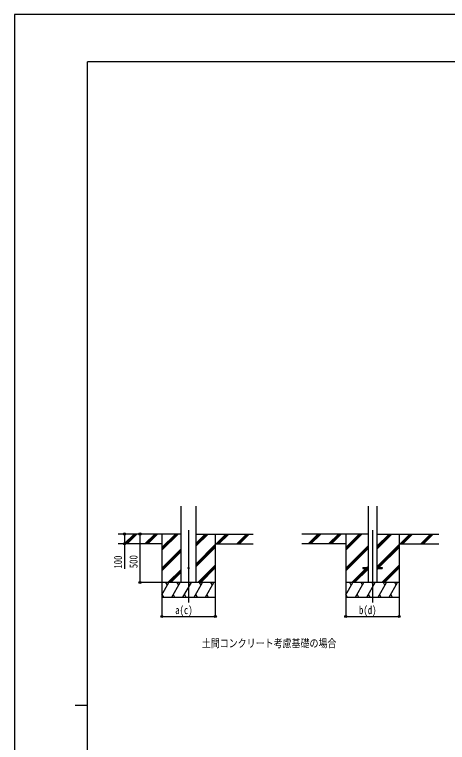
# Model space of a CAD drawing. Units: millimetres, scale not verified. Extents: x -10512 to 10512, y -7425 to 7425.
# Drawn here: x -10512 to -6059, y -70 to 7425 of the extents above; entities that cross this region are included whole.
import ezdxf
from ezdxf.enums import TextEntityAlignment as Align

# ---------------------------------------------------------------- set-up
doc = ezdxf.new("R2010")
doc.units = ezdxf.units.MM
doc.header["$LTSCALE"] = 30
for name, color, linetype in [('0-2_USER1', 3, 'Continuous'), ('0-3_YKK_12', 2, 'Continuous'), ('0-4_YKK_13', 4, 'Continuous'), ('0-5_YKK_A1', 4, 'Continuous'), ('0-6_YKK_D', 6, 'Continuous'), ('0-7_YKK_ZWAK', 7, 'Continuous')]:
    doc.layers.add(name, color=color, linetype=linetype)
doc.styles.add('ＭＳ ゴシック', font='')
doc.styles.get('ＭＳ ゴシック').set_extended_font_data('MS Gothic')

msp = doc.modelspace()

# ---------------------------------------------------------------- linework, layer by layer
at = {"layer": '0-3_YKK_12'}
for p, q in [((-8721.94, 2114.59), (-8721.94, 1371.27)), ((-6830.37, 2114.59), (-6830.37, 1371.27))]:
    msp.add_line(p, q, dxfattribs=at)
at = {"layer": '0-4_YKK_13'}
for p, q in [((-6930.37, 1730.85), (-6930.37, 1721.85)), ((-6930.37, 1730.85), (-6875.57, 1730.85)), ((-6785.17, 1730.85), (-6730.37, 1730.85)), ((-6730.37, 1730.85), (-6730.37, 1721.85)), ((-6930.37, 1721.85), (-6875.57, 1721.85)), ((-6785.17, 1721.85), (-6730.37, 1721.85))]:
    msp.add_line(p, q, dxfattribs=at)
msp.add_circle((-8721.94, 1726.35), 5, dxfattribs=at)
at = {"layer": '0-5_YKK_A1'}
for p, q in [((-8799.69, 1576.35), (-8799.69, 2361.71)), ((-8644.19, 1576.35), (-8644.19, 2361.71)), ((-6875.57, 2361.71), (-6875.57, 1576.35)), ((-6785.17, 2361.71), (-6785.17, 1576.35)), ((-8799.69, 2076.35), (-9447.89, 2076.35)), ((-9381.21, 1977.76), (-9282.61, 2076.35)), ((-9368.47, 1976.35), (-9268.47, 2076.35)), ((-9354.33, 1976.35), (-9254.33, 2076.35)), ((-9169.08, 1977.76), (-9070.48, 2076.35)), ((-9156.34, 1976.35), (-9056.34, 2076.35)), ((-9142.19, 1976.35), (-9042.19, 2076.35)), ((-8996.94, 2076.35), (-8996.94, 1426.35)), ((-8996.94, 1909.47), (-8830.06, 2076.35)), ((-8996.94, 1923.62), (-8844.2, 2076.35)), ((-8996.94, 1937.76), (-8858.35, 2076.35)), ((-8644.19, 1953.86), (-8521.69, 2076.35)), ((-8644.19, 1968), (-8535.84, 2076.35)), ((-8644.19, 1982.14), (-8549.98, 2076.35)), ((-8644.19, 2076.35), (-8056.32, 2076.35)), ((-8446.94, 2076.35), (-8446.94, 1426.35)), ((-8437.85, 1976.35), (-8337.85, 2076.35)), ((-8423.7, 1976.35), (-8323.7, 2076.35)), ((-8409.56, 1976.35), (-8309.56, 2076.35)), ((-8225.71, 1976.35), (-8125.71, 2076.35)), ((-8211.57, 1976.35), (-8111.57, 2076.35)), ((-8197.43, 1976.35), (-8097.43, 2076.35)), ((-6875.57, 2076.35), (-7556.32, 2076.35)), ((-7489.64, 1977.76), (-7391.04, 2076.35)), ((-7476.9, 1976.35), (-7376.9, 2076.35)), ((-7462.76, 1976.35), (-7362.76, 2076.35)), ((-7277.51, 1977.76), (-7178.91, 2076.35)), ((-7264.77, 1976.35), (-7164.77, 2076.35)), ((-7250.62, 1976.35), (-7150.62, 2076.35)), ((-7105.37, 2076.35), (-7105.37, 1426.35)), ((-7105.37, 1909.47), (-6938.49, 2076.35)), ((-7105.37, 1923.62), (-6952.63, 2076.35)), ((-7105.37, 1937.76), (-6966.78, 2076.35)), ((-6785.17, 1921.31), (-6630.12, 2076.35)), ((-6785.17, 1935.45), (-6644.27, 2076.35)), ((-6785.17, 1949.59), (-6658.41, 2076.35)), ((-6785.17, 2076.35), (-6147.17, 2076.35)), ((-6555.37, 2076.35), (-6555.37, 1426.35)), ((-6546.28, 1976.35), (-6446.28, 2076.35)), ((-6532.13, 1976.35), (-6432.13, 2076.35)), ((-6517.99, 1976.35), (-6417.99, 2076.35)), ((-6334.14, 1976.35), (-6234.14, 2076.35)), ((-6320, 1976.35), (-6220, 2076.35)), ((-6305.86, 1976.35), (-6205.86, 2076.35)), ((-8996.94, 1976.35), (-9447.89, 1976.35)), ((-8644.19, 1770.01), (-8446.94, 1967.26)), ((-8644.19, 1755.87), (-8446.94, 1953.12)), ((-8446.94, 1976.35), (-8056.32, 1976.35)), ((-7105.37, 1976.35), (-7556.32, 1976.35)), ((-7105.37, 1725.63), (-6875.57, 1955.43)), ((-6785.17, 1737.46), (-6555.37, 1967.26)), ((-6777.64, 1730.85), (-6555.37, 1953.12)), ((-6555.37, 1976.35), (-6147.17, 1976.35)), ((-8996.94, 1725.63), (-8799.69, 1922.88)), ((-8996.94, 1711.49), (-8799.69, 1908.73)), ((-8996.94, 1697.34), (-8799.69, 1894.59)), ((-8644.19, 1741.73), (-8446.94, 1938.97)), ((-7105.37, 1711.49), (-6875.57, 1941.28)), ((-7105.37, 1697.34), (-6875.57, 1927.14)), ((-6763.49, 1730.85), (-6555.37, 1938.97)), ((-8625.72, 1576.35), (-8446.94, 1755.13)), ((-8611.58, 1576.35), (-8446.94, 1740.99)), ((-8597.43, 1576.35), (-8446.94, 1726.84)), ((-6888.01, 1730.85), (-6875.57, 1743.29)), ((-6734.15, 1576.35), (-6555.37, 1755.13)), ((-6720.01, 1576.35), (-6555.37, 1740.99)), ((-6705.86, 1576.35), (-6555.37, 1726.84)), ((-8934.09, 1576.35), (-8799.69, 1710.74)), ((-8919.94, 1576.35), (-8799.69, 1696.6)), ((-8905.8, 1576.35), (-8799.69, 1682.46)), ((-7042.51, 1576.35), (-6897.01, 1721.85)), ((-7028.37, 1576.35), (-6882.87, 1721.85)), ((-7014.23, 1576.35), (-6875.57, 1715.01)), ((-6785.17, 1709.18), (-6772.49, 1721.85)), ((-8446.94, 1576.35), (-8996.94, 1576.35)), ((-8996.94, 1450.9), (-8924.51, 1576.35)), ((-8939.52, 1550.37), (-8954.52, 1576.35)), ((-8895.65, 1426.36), (-8809.04, 1576.35)), ((-8824.05, 1550.37), (-8839.05, 1576.36)), ((-8780.18, 1426.36), (-8693.57, 1576.35)), ((-8708.58, 1550.37), (-8723.58, 1576.35)), ((-8664.71, 1426.35), (-8578.1, 1576.35)), ((-8593.11, 1550.37), (-8608.11, 1576.35)), ((-8549.24, 1426.35), (-8462.63, 1576.35)), ((-8477.63, 1550.37), (-8492.64, 1576.35)), ((-6555.37, 1576.35), (-7105.37, 1576.35)), ((-7105.37, 1450.9), (-7032.94, 1576.35)), ((-7047.95, 1550.37), (-7062.95, 1576.35)), ((-7004.08, 1426.36), (-6917.47, 1576.35)), ((-6932.47, 1550.37), (-6947.48, 1576.36)), ((-6888.61, 1426.36), (-6802, 1576.35)), ((-6817.01, 1550.37), (-6832.01, 1576.35)), ((-6773.14, 1426.35), (-6686.53, 1576.35)), ((-6701.53, 1550.37), (-6716.54, 1576.35)), ((-6657.67, 1426.35), (-6571.06, 1576.35)), ((-6586.06, 1550.37), (-6601.06, 1576.35)), ((-8996.94, 1426.35), (-8446.94, 1426.35)), ((-8996.12, 1452.34), (-8981.12, 1426.36)), ((-8880.65, 1452.33), (-8865.65, 1426.36)), ((-8765.18, 1452.33), (-8750.18, 1426.36)), ((-8649.71, 1452.34), (-8634.71, 1426.35)), ((-8534.24, 1452.33), (-8519.24, 1426.35)), ((-7105.37, 1426.35), (-6555.37, 1426.35)), ((-7104.55, 1452.34), (-7089.55, 1426.36)), ((-6989.08, 1452.33), (-6974.08, 1426.36)), ((-6873.61, 1452.33), (-6858.61, 1426.36)), ((-6758.14, 1452.34), (-6743.14, 1426.35)), ((-6642.67, 1452.33), (-6627.67, 1426.35))]:
    msp.add_line(p, q, dxfattribs=at)
at = {"layer": '0-6_YKK_D'}
for p, q in [((-9222, 2076.35), (-9222, 1576.35)), ((-8997.94, 1576.35), (-9223, 1576.35)), ((-8996.94, 1426.35), (-8996.94, 1225.35)), ((-8446.94, 1426.35), (-8446.94, 1225.35)), ((-7105.37, 1426.35), (-7105.37, 1225.35)), ((-6555.37, 1426.35), (-6555.37, 1225.35)), ((-8996.94, 1226.35), (-8446.94, 1226.35)), ((-7105.37, 1226.35), (-6555.37, 1226.35))]:
    msp.add_line(p, q, dxfattribs=at)
msp.add_lwpolyline([(-9381.28, 2076.35), (-9381.28, 1976.35), (-9381.28, 1718.75)], dxfattribs=at)
for centre in [(-9381.28, 2076.35), (-9222, 2076.35), (-9381.28, 1976.35), (-9222, 1576.35), (-8996.94, 1226.35), (-8446.94, 1226.35), (-7105.37, 1226.35), (-6555.37, 1226.35)]:
    msp.add_circle(centre, 10.62, dxfattribs=at)
at = {"layer": '0-7_YKK_ZWAK'}
for p, q in [((9737.55, 6937.5), (-9762.45, 6937.5)), ((-9762.45, -6312.5), (-9762.45, 6937.5)), ((-9887.45, 312.5), (-9762.45, 312.5))]:
    msp.add_line(p, q, dxfattribs=at)
msp.add_lwpolyline([(-10512.5, -7425), (10512.5, -7425), (10512.5, 7425), (-10512.5, 7425)], close=True, dxfattribs=at)

# ---------------------------------------------------------------- texts
at = {"layer": '0-2_USER1', "style": 'ＭＳ ゴシック', "width": 0.8}
msp.add_text('土間コンクリート考慮基礎の場合', height=82.48, dxfattribs=at).set_placement((-8586.38, 885), align=Align.BOTTOM_LEFT)
at = {"layer": '0-6_YKK_D', "style": 'ＭＳ ゴシック', "width": 0.8}
for s, p in [('100', (-9382.08, 1719.55)), ('500', (-9222.8, 1724.35))]:
    msp.add_text(s, height=82.48, rotation=90, dxfattribs=at).set_placement(p, align=Align.BOTTOM_LEFT)
for s, p in [('a(c)', (-8859.94, 1227.15)), ('b(d)', (-6968.37, 1227.15))]:
    msp.add_text(s, height=82.48, dxfattribs=at).set_placement(p, align=Align.BOTTOM_LEFT)

doc.saveas('drawing.dxf')
